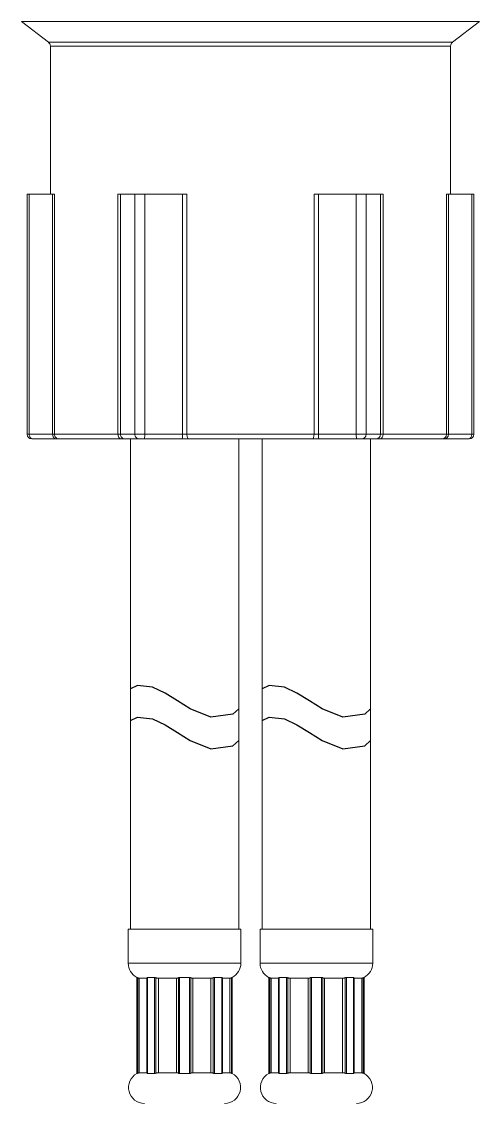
# Model space of a CAD drawing. Header units: millimetres. Extents: x 12315 to 13156, y 4989 to 5584.
# Drawn here: x 12512.7 to 12561.3, y 5094.1 to 5209.1 of the extents above; entities that cross this region are included whole.
import ezdxf

# ---------------------------------------------------------------- set-up
doc = ezdxf.new("R2010")
doc.units = ezdxf.units.MM

msp = doc.modelspace()

# ---------------------------------------------------------------- linework, layer by layer
at = {"linetype": 'Continuous', "lineweight": 18}
for p, q in [((12515.53, 5206.87), (12512.67, 5209.07)), ((12558.42, 5206.87), (12561.28, 5209.07)), ((12515.72, 5206.47), (12515.72, 5190.72)), ((12558.22, 5206.47), (12558.22, 5190.72)), ((12513.24, 5190.72), (12513.24, 5165.22)), ((12513.46, 5190.72), (12513.24, 5190.72)), ((12515.96, 5190.72), (12513.46, 5190.72)), ((12515.96, 5190.72), (12516.15, 5190.72)), ((12522.9, 5190.72), (12523.16, 5190.72)), ((12524.68, 5190.72), (12523.16, 5190.72)), ((12524.68, 5190.72), (12525.75, 5190.72)), ((12529.77, 5190.72), (12525.75, 5190.72)), ((12529.77, 5190.72), (12530.22, 5190.72)), ((12543.72, 5190.72), (12544.18, 5190.72)), ((12548.2, 5190.72), (12544.18, 5190.72)), ((12548.2, 5190.72), (12549.27, 5190.72)), ((12550.78, 5190.72), (12549.27, 5190.72)), ((12550.78, 5190.72), (12551.05, 5190.72)), ((12557.8, 5190.72), (12557.99, 5190.72)), ((12560.49, 5190.72), (12557.99, 5190.72)), ((12560.7, 5190.72), (12560.49, 5190.72)), ((12560.7, 5165.22), (12560.7, 5190.72)), ((12513.85, 5164.72), (12513.74, 5164.72)), ((12513.85, 5164.72), (12516.35, 5164.72)), ((12516.35, 5164.72), (12516.64, 5164.72)), ((12516.64, 5164.72), (12523.23, 5164.72)), ((12523.23, 5164.72), (12523.63, 5164.72)), ((12523.63, 5164.72), (12525.15, 5164.72)), ((12524.22, 5164.71), (12524.22, 5117.54)), ((12525.15, 5164.72), (12525.68, 5164.72)), ((12525.68, 5164.72), (12529.7, 5164.72)), ((12529.7, 5164.72), (12530.38, 5164.72)), ((12530.38, 5164.72), (12543.57, 5164.72)), ((12535.72, 5117.54), (12535.72, 5164.71)), ((12538.22, 5164.71), (12538.22, 5117.54)), ((12543.57, 5164.72), (12544.25, 5164.72)), ((12544.25, 5164.72), (12548.27, 5164.72)), ((12548.27, 5164.72), (12548.8, 5164.72)), ((12548.8, 5164.72), (12550.32, 5164.72)), ((12549.72, 5117.54), (12549.72, 5164.71)), ((12550.32, 5164.72), (12550.72, 5164.72)), ((12550.72, 5164.72), (12557.31, 5164.72)), ((12557.31, 5164.72), (12557.6, 5164.72)), ((12557.6, 5164.72), (12560.1, 5164.72)), ((12560.2, 5164.72), (12560.1, 5164.72)), ((12524.22, 5117.84), (12524.22, 5112.6)), ((12535.72, 5112.6), (12535.72, 5117.84)), ((12538.22, 5117.84), (12538.22, 5112.6)), ((12549.72, 5112.6), (12549.72, 5117.84)), ((12523.99, 5112.6), (12523.99, 5109)), ((12535.96, 5112.6), (12523.99, 5112.6)), ((12535.96, 5109), (12535.96, 5112.6)), ((12537.99, 5112.6), (12537.99, 5109)), ((12549.96, 5112.6), (12537.99, 5112.6)), ((12549.96, 5109), (12549.96, 5112.6)), ((12524.91, 5107.48), (12524.91, 5097.28)), ((12524.94, 5107.48), (12524.91, 5107.48)), ((12525.16, 5107.4), (12525.95, 5107.4)), ((12525.99, 5107.46), (12525.99, 5097.3)), ((12526.79, 5107.48), (12526.03, 5107.48)), ((12527.19, 5107.4), (12529.1, 5107.4)), ((12530.51, 5107.48), (12529.44, 5107.48)), ((12530.85, 5107.4), (12532.76, 5107.4)), ((12533.92, 5107.48), (12533.16, 5107.48)), ((12533.95, 5097.3), (12533.95, 5107.46)), ((12534, 5107.4), (12534.79, 5107.4)), ((12535.04, 5107.48), (12535.01, 5107.48)), ((12535.04, 5097.28), (12535.04, 5107.48)), ((12538.91, 5107.48), (12538.91, 5097.28)), ((12538.94, 5107.48), (12538.91, 5107.48)), ((12539.16, 5107.4), (12539.95, 5107.4)), ((12539.99, 5107.46), (12539.99, 5097.3)), ((12540.79, 5107.48), (12540.03, 5107.48)), ((12541.19, 5107.4), (12543.1, 5107.4)), ((12544.51, 5107.48), (12543.44, 5107.48)), ((12544.85, 5107.4), (12546.76, 5107.4)), ((12547.92, 5107.48), (12547.16, 5107.48)), ((12547.95, 5097.3), (12547.95, 5107.46)), ((12548, 5107.4), (12548.79, 5107.4)), ((12549.04, 5107.48), (12549.01, 5107.48)), ((12549.04, 5097.28), (12549.04, 5107.48)), ((12524.94, 5097.28), (12524.91, 5097.28)), ((12525.16, 5097.36), (12525.95, 5097.36)), ((12526.79, 5097.28), (12526.03, 5097.28)), ((12527.19, 5097.36), (12529.1, 5097.36)), ((12530.51, 5097.28), (12529.44, 5097.28)), ((12530.85, 5097.36), (12532.76, 5097.36)), ((12533.92, 5097.28), (12533.16, 5097.28)), ((12534, 5097.36), (12534.79, 5097.36)), ((12535.04, 5097.28), (12535.01, 5097.28)), ((12538.94, 5097.28), (12538.91, 5097.28)), ((12539.16, 5097.36), (12539.95, 5097.36)), ((12540.79, 5097.28), (12540.03, 5097.28)), ((12541.19, 5097.36), (12543.1, 5097.36)), ((12544.51, 5097.28), (12543.44, 5097.28)), ((12544.85, 5097.36), (12546.76, 5097.36)), ((12547.92, 5097.28), (12547.16, 5097.28)), ((12548, 5097.36), (12548.79, 5097.36)), ((12549.04, 5097.28), (12549.01, 5097.28))]:
    msp.add_line(p, q, dxfattribs=at)
at = {"linetype": 'Continuous', "lineweight": 13}
for p, q in [((12512.67, 5209.07), (12561.28, 5209.07)), ((12558.42, 5206.87), (12515.53, 5206.87)), ((12558.22, 5206.47), (12515.72, 5206.47)), ((12513.46, 5165.22), (12513.46, 5190.72)), ((12515.96, 5165.22), (12515.96, 5190.72)), ((12516.15, 5165.22), (12516.15, 5190.72)), ((12522.9, 5190.72), (12522.9, 5165.22)), ((12523.16, 5190.72), (12523.16, 5165.22)), ((12524.68, 5165.22), (12524.68, 5190.72)), ((12525.75, 5165.22), (12525.75, 5190.72)), ((12529.77, 5165.22), (12529.77, 5190.72)), ((12530.22, 5165.22), (12530.22, 5190.72)), ((12543.72, 5190.72), (12543.72, 5165.22)), ((12544.18, 5190.72), (12544.18, 5165.22)), ((12548.2, 5165.22), (12548.2, 5190.72)), ((12549.27, 5165.22), (12549.27, 5190.72)), ((12550.78, 5165.22), (12550.78, 5190.72)), ((12551.05, 5165.22), (12551.05, 5190.72)), ((12557.8, 5190.72), (12557.8, 5165.22)), ((12557.99, 5190.72), (12557.99, 5165.22)), ((12560.49, 5165.22), (12560.49, 5190.72)), ((12513.24, 5165.22), (12513.46, 5165.22)), ((12513.46, 5165.22), (12515.96, 5165.22)), ((12515.96, 5165.22), (12516.15, 5165.22)), ((12516.15, 5165.22), (12522.9, 5165.22)), ((12522.9, 5165.22), (12523.16, 5165.22)), ((12523.16, 5165.22), (12524.68, 5165.22)), ((12524.68, 5165.22), (12525.75, 5165.22)), ((12525.75, 5165.22), (12529.77, 5165.22)), ((12529.77, 5165.22), (12530.22, 5165.22)), ((12530.22, 5165.22), (12543.72, 5165.22)), ((12543.72, 5165.22), (12544.18, 5165.22)), ((12544.18, 5165.22), (12548.2, 5165.22)), ((12548.2, 5165.22), (12549.27, 5165.22)), ((12549.27, 5165.22), (12550.78, 5165.22)), ((12550.78, 5165.22), (12551.05, 5165.22)), ((12551.05, 5165.22), (12557.8, 5165.22)), ((12557.8, 5165.22), (12557.99, 5165.22)), ((12557.99, 5165.22), (12560.49, 5165.22)), ((12560.7, 5165.22), (12560.49, 5165.22)), ((12523.99, 5109), (12535.96, 5109)), ((12537.99, 5109), (12549.96, 5109)), ((12524.94, 5107.48), (12524.94, 5097.28)), ((12525.01, 5107.44), (12525.01, 5097.31)), ((12525.16, 5107.4), (12525.16, 5097.36)), ((12525.95, 5107.4), (12525.95, 5097.36)), ((12526.03, 5107.48), (12526.03, 5097.28)), ((12526.79, 5107.48), (12526.79, 5097.28)), ((12526.93, 5107.44), (12526.93, 5097.31)), ((12527.19, 5107.4), (12527.19, 5097.36)), ((12529.1, 5107.4), (12529.1, 5097.36)), ((12529.31, 5107.44), (12529.31, 5097.31)), ((12529.44, 5107.48), (12529.44, 5097.28)), ((12530.51, 5107.48), (12530.51, 5097.28)), ((12530.64, 5107.44), (12530.64, 5097.31)), ((12530.85, 5107.4), (12530.85, 5097.36)), ((12532.76, 5107.4), (12532.76, 5097.36)), ((12533.02, 5107.44), (12533.02, 5097.31)), ((12533.16, 5107.48), (12533.16, 5097.28)), ((12533.92, 5107.48), (12533.92, 5097.28)), ((12534, 5107.4), (12534, 5097.36)), ((12534.79, 5107.4), (12534.79, 5097.36)), ((12534.94, 5107.44), (12534.94, 5097.31)), ((12535.01, 5107.48), (12535.01, 5097.28)), ((12538.94, 5107.48), (12538.94, 5097.28)), ((12539.01, 5107.44), (12539.01, 5097.31)), ((12539.16, 5107.4), (12539.16, 5097.36)), ((12539.95, 5107.4), (12539.95, 5097.36)), ((12540.03, 5107.48), (12540.03, 5097.28)), ((12540.79, 5107.48), (12540.79, 5097.28)), ((12540.93, 5107.44), (12540.93, 5097.31)), ((12541.19, 5107.4), (12541.19, 5097.36)), ((12543.1, 5107.4), (12543.1, 5097.36)), ((12543.31, 5107.44), (12543.31, 5097.31)), ((12543.44, 5107.48), (12543.44, 5097.28)), ((12544.51, 5107.48), (12544.51, 5097.28)), ((12544.64, 5107.44), (12544.64, 5097.31)), ((12544.85, 5107.4), (12544.85, 5097.36)), ((12546.76, 5107.4), (12546.76, 5097.36)), ((12547.02, 5107.44), (12547.02, 5097.31)), ((12547.16, 5107.48), (12547.16, 5097.28)), ((12547.92, 5107.48), (12547.92, 5097.28)), ((12548, 5107.4), (12548, 5097.36)), ((12548.79, 5107.4), (12548.79, 5097.36)), ((12548.94, 5107.44), (12548.94, 5097.31)), ((12549.01, 5107.48), (12549.01, 5097.28))]:
    msp.add_line(p, q, dxfattribs=at)
at = {"color": 7, "linetype": 'Continuous'}
for p, q in [((12524.97, 5138.51), (12524.22, 5138.16)), ((12526.58, 5138.32), (12524.97, 5138.51)), ((12527.9, 5137.71), (12526.58, 5138.32)), ((12538.97, 5138.51), (12538.22, 5138.16)), ((12540.58, 5138.32), (12538.97, 5138.51)), ((12541.9, 5137.71), (12540.58, 5138.32)), ((12529.23, 5136.88), (12527.9, 5137.71)), ((12530.58, 5136.04), (12529.23, 5136.88)), ((12543.23, 5136.88), (12541.9, 5137.71)), ((12544.58, 5136.04), (12543.23, 5136.88)), ((12532.77, 5135.16), (12530.58, 5136.04)), ((12535.72, 5136.04), (12535.1, 5135.47)), ((12546.77, 5135.16), (12544.58, 5136.04)), ((12549.72, 5136.04), (12549.1, 5135.47)), ((12524.22, 5134.78), (12524.97, 5135.13)), ((12524.97, 5135.13), (12526.58, 5134.95)), ((12526.58, 5134.95), (12527.9, 5134.33)), ((12535.1, 5135.47), (12532.77, 5135.16)), ((12538.22, 5134.78), (12538.97, 5135.13)), ((12538.97, 5135.13), (12540.58, 5134.95)), ((12540.58, 5134.95), (12541.9, 5134.33)), ((12549.1, 5135.47), (12546.77, 5135.16)), ((12527.9, 5134.33), (12529.23, 5133.51)), ((12529.23, 5133.51), (12530.58, 5132.67)), ((12541.9, 5134.33), (12543.23, 5133.51)), ((12543.23, 5133.51), (12544.58, 5132.67)), ((12530.58, 5132.67), (12532.77, 5131.78)), ((12535.1, 5132.1), (12535.72, 5132.67)), ((12544.58, 5132.67), (12546.77, 5131.78)), ((12549.1, 5132.1), (12549.72, 5132.67)), ((12532.77, 5131.78), (12535.1, 5132.1)), ((12546.77, 5131.78), (12549.1, 5132.1))]:
    msp.add_line(p, q, dxfattribs=at)
at = {"linetype": 'Continuous', "lineweight": 18}
for centre, radius, start, end in [((12515.22, 5206.47), 0.5, 0, 52.4314), ((12558.72, 5206.47), 0.5, 127.5686, 180), ((12513.74, 5165.22), 0.5, 180, 270), ((12560.2, 5165.22), 0.5, 270, 0), ((12525.71, 5109), 1.72, 180, 242.0402), ((12534.23, 5109), 1.72, 297.9598, 0), ((12539.71, 5109), 1.72, 180, 242.0402), ((12548.23, 5109), 1.72, 297.9598, 0), ((12525.71, 5095.79), 1.69, 118.4679, 270), ((12534.23, 5095.79), 1.69, 270, 61.5321), ((12539.71, 5095.79), 1.69, 118.4679, 270), ((12548.23, 5095.79), 1.69, 270, 61.5321)]:
    msp.add_arc(centre, radius, start, end, dxfattribs=at)
at = {"linetype": 'Continuous', "lineweight": 13}
for centre, ratio, start_param, end_param in [((12513.85, 5165.22), 0.787559, 1.570796, 3.141593), ((12516.35, 5165.22), 0.787559, 1.570796, 3.141593), ((12516.64, 5165.22), 0.979996, 1.570796, 3.141593), ((12523.23, 5165.22), 0.66235, 1.570796, 3.141593), ((12523.63, 5165.22), 0.927458, 1.570796, 3.141593), ((12525.15, 5165.22), 0.927458, 1.570796, 3.141593), ((12525.68, 5165.22), 0.139899, 3.141593, 4.712389), ((12529.7, 5165.22), 0.139899, 3.141593, 4.712389), ((12530.38, 5165.22), 0.317646, 1.570796, 3.141593), ((12543.57, 5165.22), 0.317646, 3.141593, 4.712389), ((12544.25, 5165.22), 0.139899, 1.570796, 3.141593), ((12548.27, 5165.22), 0.139899, 1.570796, 3.141593), ((12548.8, 5165.22), 0.927458, 3.141593, 4.712389), ((12550.32, 5165.22), 0.927458, 3.141593, 4.712389), ((12550.72, 5165.22), 0.66235, 3.141593, 4.712389), ((12557.31, 5165.22), 0.979996, 3.141593, 4.712389), ((12557.6, 5165.22), 0.787559, 3.141593, 4.712389), ((12560.1, 5165.22), 0.787559, 3.141593, 4.712389)]:
    msp.add_ellipse(centre, major_axis=(0, 0.5), ratio=ratio, start_param=start_param, end_param=end_param, dxfattribs=at)
at = {"linetype": 'Continuous', "lineweight": 18}
for points, knots in [([(12525.01, 5107.44), (12525, 5107.45), (12524.99, 5107.45), (12524.98, 5107.46), (12524.97, 5107.46), (12524.95, 5107.47), (12524.95, 5107.47), (12524.94, 5107.47), (12524.94, 5107.48), (12524.94, 5107.48)], [0, 0, 0, 0, 0.25, 0.25, 0.5, 0.5, 0.75, 0.75, 1, 1, 1, 1]), ([(12525.16, 5107.4), (12525.15, 5107.4), (12525.15, 5107.4), (12525.13, 5107.4), (12525.13, 5107.4), (12525.12, 5107.41), (12525.11, 5107.41), (12525.09, 5107.41), (12525.08, 5107.42), (12525.05, 5107.43), (12525.03, 5107.44), (12525.01, 5107.44)], [0, 0, 0, 0, 0.25, 0.25, 0.375, 0.375, 0.5, 0.5, 0.75, 0.75, 1, 1, 1, 1]), ([(12526.01, 5107.42), (12526.01, 5107.42), (12526, 5107.42), (12526, 5107.41), (12526, 5107.41), (12525.99, 5107.4), (12525.99, 5107.4), (12525.98, 5107.4), (12525.97, 5107.4), (12525.96, 5107.4), (12525.95, 5107.4), (12525.95, 5107.4)], [0, 0, 0, 0, 0.151051, 0.151051, 0.320841, 0.320841, 0.660421, 0.660421, 0.83021, 0.83021, 1, 1, 1, 1]), ([(12526.03, 5107.48), (12526.02, 5107.48), (12526.02, 5107.47), (12526.01, 5107.47), (12526.01, 5107.47), (12526, 5107.47), (12526, 5107.47), (12526, 5107.46), (12525.99, 5107.46), (12525.99, 5107.46), (12525.99, 5107.46), (12525.99, 5107.46), (12525.99, 5107.46)], [0, 0, 0, 0, 0.3299, 0.3299, 0.49485, 0.49485, 0.659801, 0.824751, 0.824751, 0.989701, 0.989701, 1, 1, 1, 1]), ([(12526.93, 5107.44), (12526.92, 5107.45), (12526.91, 5107.45), (12526.88, 5107.46), (12526.87, 5107.46), (12526.85, 5107.47), (12526.84, 5107.47), (12526.81, 5107.47), (12526.8, 5107.48), (12526.79, 5107.48)], [0, 0, 0, 0, 0.25, 0.25, 0.5, 0.5, 0.75, 0.75, 1, 1, 1, 1]), ([(12527.19, 5107.4), (12527.17, 5107.4), (12527.15, 5107.4), (12527.12, 5107.4), (12527.11, 5107.4), (12527.09, 5107.41), (12527.07, 5107.41), (12527.04, 5107.41), (12527.02, 5107.42), (12526.98, 5107.43), (12526.95, 5107.44), (12526.93, 5107.44)], [0, 0, 0, 0, 0.25, 0.25, 0.375, 0.375, 0.5, 0.5, 0.75, 0.75, 1, 1, 1, 1]), ([(12529.31, 5107.44), (12529.3, 5107.44), (12529.29, 5107.43), (12529.27, 5107.42), (12529.26, 5107.42), (12529.24, 5107.41), (12529.23, 5107.41), (12529.2, 5107.4), (12529.18, 5107.4), (12529.15, 5107.4), (12529.14, 5107.4), (12529.12, 5107.4), (12529.11, 5107.4), (12529.1, 5107.4)], [0, 0, 0, 0, 0.25, 0.25, 0.375, 0.375, 0.5, 0.5, 0.75, 0.75, 0.875, 0.875, 1, 1, 1, 1]), ([(12529.44, 5107.48), (12529.42, 5107.48), (12529.41, 5107.47), (12529.39, 5107.47), (12529.39, 5107.47), (12529.38, 5107.47), (12529.37, 5107.47), (12529.36, 5107.46), (12529.35, 5107.46), (12529.34, 5107.46), (12529.33, 5107.45), (12529.32, 5107.45), (12529.31, 5107.44)], [0, 0, 0, 0, 0.25, 0.25, 0.375, 0.375, 0.5, 0.625, 0.625, 0.75, 0.75, 1, 1, 1, 1]), ([(12530.64, 5107.44), (12530.63, 5107.45), (12530.62, 5107.45), (12530.6, 5107.46), (12530.59, 5107.46), (12530.57, 5107.47), (12530.56, 5107.47), (12530.54, 5107.47), (12530.52, 5107.48), (12530.51, 5107.48)], [0, 0, 0, 0, 0.25, 0.25, 0.5, 0.5, 0.75, 0.75, 1, 1, 1, 1]), ([(12530.85, 5107.4), (12530.83, 5107.4), (12530.81, 5107.4), (12530.78, 5107.4), (12530.77, 5107.4), (12530.75, 5107.41), (12530.74, 5107.41), (12530.71, 5107.41), (12530.69, 5107.42), (12530.66, 5107.43), (12530.65, 5107.44), (12530.64, 5107.44)], [0, 0, 0, 0, 0.25, 0.25, 0.375, 0.375, 0.5, 0.5, 0.75, 0.75, 1, 1, 1, 1]), ([(12533.02, 5107.44), (12532.99, 5107.44), (12532.97, 5107.43), (12532.94, 5107.42), (12532.93, 5107.42), (12532.91, 5107.41), (12532.9, 5107.41), (12532.86, 5107.4), (12532.84, 5107.4), (12532.81, 5107.4), (12532.8, 5107.4), (12532.78, 5107.4), (12532.77, 5107.4), (12532.76, 5107.4)], [0, 0, 0, 0, 0.25, 0.25, 0.375, 0.375, 0.5, 0.5, 0.75, 0.75, 0.875, 0.875, 1, 1, 1, 1]), ([(12533.16, 5107.48), (12533.15, 5107.48), (12533.14, 5107.47), (12533.12, 5107.47), (12533.11, 5107.47), (12533.1, 5107.47), (12533.09, 5107.47), (12533.08, 5107.46), (12533.06, 5107.46), (12533.06, 5107.46), (12533.04, 5107.45), (12533.03, 5107.45), (12533.02, 5107.44)], [0, 0, 0, 0, 0.25, 0.25, 0.375, 0.375, 0.5, 0.625, 0.625, 0.75, 0.75, 1, 1, 1, 1]), ([(12533.95, 5107.46), (12533.95, 5107.46), (12533.95, 5107.46), (12533.95, 5107.46), (12533.95, 5107.46), (12533.95, 5107.47), (12533.94, 5107.47), (12533.93, 5107.47), (12533.92, 5107.48), (12533.92, 5107.48)], [0, 0, 0, 0, 0.010237, 0.010237, 0.340158, 0.340158, 0.670079, 0.670079, 1, 1, 1, 1]), ([(12534, 5107.4), (12533.99, 5107.4), (12533.98, 5107.4), (12533.96, 5107.4), (12533.96, 5107.4), (12533.96, 5107.4), (12533.95, 5107.41), (12533.95, 5107.41)], [0, 0, 0, 0, 0.544584, 0.544584, 0.816876, 0.816876, 1, 1, 1, 1]), ([(12534.94, 5107.44), (12534.92, 5107.44), (12534.9, 5107.43), (12534.88, 5107.42), (12534.87, 5107.42), (12534.86, 5107.41), (12534.85, 5107.41), (12534.83, 5107.4), (12534.82, 5107.4), (12534.81, 5107.4), (12534.8, 5107.4), (12534.8, 5107.4), (12534.79, 5107.4), (12534.79, 5107.4)], [0, 0, 0, 0, 0.25, 0.25, 0.375, 0.375, 0.5, 0.5, 0.75, 0.75, 0.875, 0.875, 1, 1, 1, 1]), ([(12535.01, 5107.48), (12535.01, 5107.48), (12535.01, 5107.47), (12535, 5107.47), (12535, 5107.47), (12534.99, 5107.47), (12534.99, 5107.47), (12534.98, 5107.46), (12534.97, 5107.46), (12534.97, 5107.46), (12534.96, 5107.45), (12534.95, 5107.45), (12534.94, 5107.44)], [0, 0, 0, 0, 0.25, 0.25, 0.375, 0.375, 0.5, 0.625, 0.625, 0.75, 0.75, 1, 1, 1, 1]), ([(12539.01, 5107.44), (12539, 5107.45), (12538.99, 5107.45), (12538.98, 5107.46), (12538.97, 5107.46), (12538.95, 5107.47), (12538.95, 5107.47), (12538.94, 5107.47), (12538.94, 5107.48), (12538.94, 5107.48)], [0, 0, 0, 0, 0.25, 0.25, 0.5, 0.5, 0.75, 0.75, 1, 1, 1, 1]), ([(12539.16, 5107.4), (12539.15, 5107.4), (12539.15, 5107.4), (12539.13, 5107.4), (12539.13, 5107.4), (12539.12, 5107.41), (12539.11, 5107.41), (12539.09, 5107.41), (12539.08, 5107.42), (12539.05, 5107.43), (12539.03, 5107.44), (12539.01, 5107.44)], [0, 0, 0, 0, 0.25, 0.25, 0.375, 0.375, 0.5, 0.5, 0.75, 0.75, 1, 1, 1, 1]), ([(12540.01, 5107.42), (12540.01, 5107.42), (12540, 5107.42), (12540, 5107.41), (12540, 5107.41), (12539.99, 5107.4), (12539.99, 5107.4), (12539.98, 5107.4), (12539.97, 5107.4), (12539.96, 5107.4), (12539.95, 5107.4), (12539.95, 5107.4)], [0, 0, 0, 0, 0.151051, 0.151051, 0.320841, 0.320841, 0.660421, 0.660421, 0.83021, 0.83021, 1, 1, 1, 1]), ([(12540.03, 5107.48), (12540.02, 5107.48), (12540.02, 5107.47), (12540.01, 5107.47), (12540.01, 5107.47), (12540, 5107.47), (12540, 5107.47), (12540, 5107.46), (12539.99, 5107.46), (12539.99, 5107.46), (12539.99, 5107.46), (12539.99, 5107.46), (12539.99, 5107.46)], [0, 0, 0, 0, 0.3299, 0.3299, 0.49485, 0.49485, 0.659801, 0.824751, 0.824751, 0.989701, 0.989701, 1, 1, 1, 1]), ([(12540.93, 5107.44), (12540.92, 5107.45), (12540.91, 5107.45), (12540.88, 5107.46), (12540.87, 5107.46), (12540.85, 5107.47), (12540.84, 5107.47), (12540.81, 5107.47), (12540.8, 5107.48), (12540.79, 5107.48)], [0, 0, 0, 0, 0.25, 0.25, 0.5, 0.5, 0.75, 0.75, 1, 1, 1, 1]), ([(12541.19, 5107.4), (12541.17, 5107.4), (12541.15, 5107.4), (12541.12, 5107.4), (12541.11, 5107.4), (12541.09, 5107.41), (12541.07, 5107.41), (12541.04, 5107.41), (12541.02, 5107.42), (12540.98, 5107.43), (12540.95, 5107.44), (12540.93, 5107.44)], [0, 0, 0, 0, 0.25, 0.25, 0.375, 0.375, 0.5, 0.5, 0.75, 0.75, 1, 1, 1, 1]), ([(12543.31, 5107.44), (12543.3, 5107.44), (12543.29, 5107.43), (12543.27, 5107.42), (12543.26, 5107.42), (12543.24, 5107.41), (12543.23, 5107.41), (12543.2, 5107.4), (12543.18, 5107.4), (12543.15, 5107.4), (12543.14, 5107.4), (12543.12, 5107.4), (12543.11, 5107.4), (12543.1, 5107.4)], [0, 0, 0, 0, 0.25, 0.25, 0.375, 0.375, 0.5, 0.5, 0.75, 0.75, 0.875, 0.875, 1, 1, 1, 1]), ([(12543.44, 5107.48), (12543.42, 5107.48), (12543.41, 5107.47), (12543.39, 5107.47), (12543.39, 5107.47), (12543.38, 5107.47), (12543.37, 5107.47), (12543.36, 5107.46), (12543.35, 5107.46), (12543.34, 5107.46), (12543.33, 5107.45), (12543.32, 5107.45), (12543.31, 5107.44)], [0, 0, 0, 0, 0.25, 0.25, 0.375, 0.375, 0.5, 0.625, 0.625, 0.75, 0.75, 1, 1, 1, 1]), ([(12544.64, 5107.44), (12544.63, 5107.45), (12544.62, 5107.45), (12544.6, 5107.46), (12544.59, 5107.46), (12544.57, 5107.47), (12544.56, 5107.47), (12544.54, 5107.47), (12544.52, 5107.48), (12544.51, 5107.48)], [0, 0, 0, 0, 0.25, 0.25, 0.5, 0.5, 0.75, 0.75, 1, 1, 1, 1]), ([(12544.85, 5107.4), (12544.83, 5107.4), (12544.81, 5107.4), (12544.78, 5107.4), (12544.77, 5107.4), (12544.75, 5107.41), (12544.74, 5107.41), (12544.71, 5107.41), (12544.69, 5107.42), (12544.66, 5107.43), (12544.65, 5107.44), (12544.64, 5107.44)], [0, 0, 0, 0, 0.25, 0.25, 0.375, 0.375, 0.5, 0.5, 0.75, 0.75, 1, 1, 1, 1]), ([(12547.02, 5107.44), (12546.99, 5107.44), (12546.97, 5107.43), (12546.94, 5107.42), (12546.93, 5107.42), (12546.91, 5107.41), (12546.9, 5107.41), (12546.86, 5107.4), (12546.84, 5107.4), (12546.81, 5107.4), (12546.8, 5107.4), (12546.78, 5107.4), (12546.77, 5107.4), (12546.76, 5107.4)], [0, 0, 0, 0, 0.25, 0.25, 0.375, 0.375, 0.5, 0.5, 0.75, 0.75, 0.875, 0.875, 1, 1, 1, 1]), ([(12547.16, 5107.48), (12547.15, 5107.48), (12547.14, 5107.47), (12547.12, 5107.47), (12547.11, 5107.47), (12547.1, 5107.47), (12547.09, 5107.47), (12547.08, 5107.46), (12547.06, 5107.46), (12547.06, 5107.46), (12547.04, 5107.45), (12547.03, 5107.45), (12547.02, 5107.44)], [0, 0, 0, 0, 0.25, 0.25, 0.375, 0.375, 0.5, 0.625, 0.625, 0.75, 0.75, 1, 1, 1, 1]), ([(12547.95, 5107.46), (12547.95, 5107.46), (12547.95, 5107.46), (12547.95, 5107.46), (12547.95, 5107.46), (12547.95, 5107.47), (12547.94, 5107.47), (12547.93, 5107.47), (12547.92, 5107.48), (12547.92, 5107.48)], [0, 0, 0, 0, 0.010237, 0.010237, 0.340158, 0.340158, 0.670079, 0.670079, 1, 1, 1, 1]), ([(12548, 5107.4), (12547.99, 5107.4), (12547.98, 5107.4), (12547.96, 5107.4), (12547.96, 5107.4), (12547.96, 5107.4), (12547.95, 5107.41), (12547.95, 5107.41)], [0, 0, 0, 0, 0.544584, 0.544584, 0.816876, 0.816876, 1, 1, 1, 1]), ([(12548.94, 5107.44), (12548.92, 5107.44), (12548.9, 5107.43), (12548.88, 5107.42), (12548.87, 5107.42), (12548.86, 5107.41), (12548.85, 5107.41), (12548.83, 5107.4), (12548.82, 5107.4), (12548.81, 5107.4), (12548.8, 5107.4), (12548.8, 5107.4), (12548.79, 5107.4), (12548.79, 5107.4)], [0, 0, 0, 0, 0.25, 0.25, 0.375, 0.375, 0.5, 0.5, 0.75, 0.75, 0.875, 0.875, 1, 1, 1, 1]), ([(12549.01, 5107.48), (12549.01, 5107.48), (12549.01, 5107.47), (12549, 5107.47), (12549, 5107.47), (12548.99, 5107.47), (12548.99, 5107.47), (12548.98, 5107.46), (12548.97, 5107.46), (12548.97, 5107.46), (12548.96, 5107.45), (12548.95, 5107.45), (12548.94, 5107.44)], [0, 0, 0, 0, 0.25, 0.25, 0.375, 0.375, 0.5, 0.625, 0.625, 0.75, 0.75, 1, 1, 1, 1]), ([(12524.94, 5097.28), (12524.94, 5097.28), (12524.94, 5097.28), (12524.95, 5097.28), (12524.95, 5097.28), (12524.95, 5097.29), (12524.96, 5097.29), (12524.97, 5097.29), (12524.98, 5097.29), (12524.98, 5097.3), (12524.99, 5097.3), (12525, 5097.31), (12525.01, 5097.31)], [0, 0, 0, 0, 0.25, 0.25, 0.375, 0.375, 0.5, 0.625, 0.625, 0.75, 0.75, 1, 1, 1, 1]), ([(12525.01, 5097.31), (12525.03, 5097.32), (12525.05, 5097.33), (12525.07, 5097.34), (12525.08, 5097.34), (12525.09, 5097.34), (12525.1, 5097.35), (12525.12, 5097.35), (12525.13, 5097.35), (12525.14, 5097.36), (12525.14, 5097.36), (12525.15, 5097.36), (12525.15, 5097.36), (12525.16, 5097.36)], [0, 0, 0, 0, 0.25, 0.25, 0.375, 0.375, 0.5, 0.5, 0.75, 0.75, 0.875, 0.875, 1, 1, 1, 1]), ([(12525.95, 5097.36), (12525.96, 5097.36), (12525.97, 5097.36), (12525.98, 5097.36), (12525.99, 5097.35), (12525.99, 5097.35), (12526, 5097.35), (12526, 5097.35)], [0, 0, 0, 0, 0.544508, 0.544508, 0.816761, 0.816761, 1, 1, 1, 1]), ([(12525.99, 5097.3), (12525.99, 5097.3), (12525.99, 5097.3), (12525.99, 5097.29), (12526, 5097.29), (12526, 5097.29), (12526.01, 5097.28), (12526.02, 5097.28), (12526.02, 5097.28), (12526.03, 5097.28)], [0, 0, 0, 0, 0.009952, 0.009952, 0.339968, 0.339968, 0.669984, 0.669984, 1, 1, 1, 1]), ([(12526.79, 5097.28), (12526.8, 5097.28), (12526.81, 5097.28), (12526.83, 5097.28), (12526.84, 5097.28), (12526.85, 5097.29), (12526.86, 5097.29), (12526.87, 5097.29), (12526.88, 5097.29), (12526.89, 5097.3), (12526.91, 5097.3), (12526.92, 5097.31), (12526.93, 5097.31)], [0, 0, 0, 0, 0.25, 0.25, 0.375, 0.375, 0.5, 0.625, 0.625, 0.75, 0.75, 1, 1, 1, 1]), ([(12526.93, 5097.31), (12526.95, 5097.32), (12526.98, 5097.33), (12527.01, 5097.34), (12527.02, 5097.34), (12527.04, 5097.34), (12527.05, 5097.35), (12527.08, 5097.35), (12527.11, 5097.35), (12527.14, 5097.36), (12527.15, 5097.36), (12527.17, 5097.36), (12527.18, 5097.36), (12527.19, 5097.36)], [0, 0, 0, 0, 0.25, 0.25, 0.375, 0.375, 0.5, 0.5, 0.75, 0.75, 0.875, 0.875, 1, 1, 1, 1]), ([(12529.1, 5097.36), (12529.12, 5097.36), (12529.14, 5097.36), (12529.17, 5097.36), (12529.18, 5097.35), (12529.2, 5097.35), (12529.21, 5097.35), (12529.24, 5097.34), (12529.26, 5097.34), (12529.29, 5097.33), (12529.3, 5097.32), (12529.31, 5097.31)], [0, 0, 0, 0, 0.25, 0.25, 0.375, 0.375, 0.5, 0.5, 0.75, 0.75, 1, 1, 1, 1]), ([(12529.31, 5097.31), (12529.32, 5097.31), (12529.33, 5097.3), (12529.34, 5097.29), (12529.35, 5097.29), (12529.38, 5097.29), (12529.39, 5097.28), (12529.41, 5097.28), (12529.42, 5097.28), (12529.44, 5097.28)], [0, 0, 0, 0, 0.25, 0.25, 0.5, 0.5, 0.75, 0.75, 1, 1, 1, 1]), ([(12530.51, 5097.28), (12530.52, 5097.28), (12530.54, 5097.28), (12530.55, 5097.28), (12530.56, 5097.28), (12530.57, 5097.29), (12530.58, 5097.29), (12530.59, 5097.29), (12530.6, 5097.29), (12530.61, 5097.3), (12530.62, 5097.3), (12530.63, 5097.31), (12530.64, 5097.31)], [0, 0, 0, 0, 0.25, 0.25, 0.375, 0.375, 0.5, 0.625, 0.625, 0.75, 0.75, 1, 1, 1, 1]), ([(12530.64, 5097.31), (12530.65, 5097.32), (12530.66, 5097.33), (12530.68, 5097.34), (12530.69, 5097.34), (12530.71, 5097.34), (12530.72, 5097.35), (12530.75, 5097.35), (12530.76, 5097.35), (12530.8, 5097.36), (12530.81, 5097.36), (12530.83, 5097.36), (12530.84, 5097.36), (12530.85, 5097.36)], [0, 0, 0, 0, 0.25, 0.25, 0.375, 0.375, 0.5, 0.5, 0.75, 0.75, 0.875, 0.875, 1, 1, 1, 1]), ([(12532.76, 5097.36), (12532.78, 5097.36), (12532.8, 5097.36), (12532.83, 5097.36), (12532.84, 5097.35), (12532.86, 5097.35), (12532.87, 5097.35), (12532.91, 5097.34), (12532.93, 5097.34), (12532.97, 5097.33), (12532.99, 5097.32), (12533.02, 5097.31)], [0, 0, 0, 0, 0.25, 0.25, 0.375, 0.375, 0.5, 0.5, 0.75, 0.75, 1, 1, 1, 1]), ([(12533.02, 5097.31), (12533.03, 5097.31), (12533.04, 5097.3), (12533.06, 5097.29), (12533.08, 5097.29), (12533.1, 5097.29), (12533.11, 5097.28), (12533.14, 5097.28), (12533.15, 5097.28), (12533.16, 5097.28)], [0, 0, 0, 0, 0.25, 0.25, 0.5, 0.5, 0.75, 0.75, 1, 1, 1, 1]), ([(12533.92, 5097.28), (12533.92, 5097.28), (12533.93, 5097.28), (12533.94, 5097.28), (12533.94, 5097.28), (12533.95, 5097.29), (12533.95, 5097.29), (12533.95, 5097.29), (12533.95, 5097.29), (12533.95, 5097.3), (12533.95, 5097.3), (12533.95, 5097.3), (12533.95, 5097.3)], [0, 0, 0, 0, 0.330003, 0.330003, 0.495005, 0.495005, 0.660006, 0.825008, 0.825008, 0.990009, 0.990009, 1, 1, 1, 1]), ([(12533.94, 5097.33), (12533.94, 5097.34), (12533.94, 5097.34), (12533.95, 5097.34), (12533.95, 5097.35), (12533.95, 5097.35), (12533.96, 5097.35), (12533.97, 5097.36), (12533.98, 5097.36), (12533.99, 5097.36), (12534, 5097.36), (12534, 5097.36)], [0, 0, 0, 0, 0.150801, 0.150801, 0.320641, 0.320641, 0.66032, 0.66032, 0.83016, 0.83016, 1, 1, 1, 1]), ([(12534.79, 5097.36), (12534.8, 5097.36), (12534.8, 5097.36), (12534.82, 5097.36), (12534.82, 5097.35), (12534.83, 5097.35), (12534.84, 5097.35), (12534.86, 5097.34), (12534.87, 5097.34), (12534.9, 5097.33), (12534.92, 5097.32), (12534.94, 5097.31)], [0, 0, 0, 0, 0.25, 0.25, 0.375, 0.375, 0.5, 0.5, 0.75, 0.75, 1, 1, 1, 1]), ([(12534.94, 5097.31), (12534.95, 5097.31), (12534.96, 5097.3), (12534.97, 5097.29), (12534.98, 5097.29), (12534.99, 5097.29), (12535, 5097.28), (12535.01, 5097.28), (12535.01, 5097.28), (12535.01, 5097.28)], [0, 0, 0, 0, 0.25, 0.25, 0.5, 0.5, 0.75, 0.75, 1, 1, 1, 1]), ([(12538.94, 5097.28), (12538.94, 5097.28), (12538.94, 5097.28), (12538.95, 5097.28), (12538.95, 5097.28), (12538.95, 5097.29), (12538.96, 5097.29), (12538.97, 5097.29), (12538.98, 5097.29), (12538.98, 5097.3), (12538.99, 5097.3), (12539, 5097.31), (12539.01, 5097.31)], [0, 0, 0, 0, 0.25, 0.25, 0.375, 0.375, 0.5, 0.625, 0.625, 0.75, 0.75, 1, 1, 1, 1]), ([(12539.01, 5097.31), (12539.03, 5097.32), (12539.05, 5097.33), (12539.07, 5097.34), (12539.08, 5097.34), (12539.09, 5097.34), (12539.1, 5097.35), (12539.12, 5097.35), (12539.13, 5097.35), (12539.14, 5097.36), (12539.14, 5097.36), (12539.15, 5097.36), (12539.15, 5097.36), (12539.16, 5097.36)], [0, 0, 0, 0, 0.25, 0.25, 0.375, 0.375, 0.5, 0.5, 0.75, 0.75, 0.875, 0.875, 1, 1, 1, 1]), ([(12539.95, 5097.36), (12539.96, 5097.36), (12539.97, 5097.36), (12539.98, 5097.36), (12539.99, 5097.35), (12539.99, 5097.35), (12540, 5097.35), (12540, 5097.35)], [0, 0, 0, 0, 0.544508, 0.544508, 0.816761, 0.816761, 1, 1, 1, 1]), ([(12539.99, 5097.3), (12539.99, 5097.3), (12539.99, 5097.3), (12539.99, 5097.29), (12540, 5097.29), (12540, 5097.29), (12540.01, 5097.28), (12540.02, 5097.28), (12540.02, 5097.28), (12540.03, 5097.28)], [0, 0, 0, 0, 0.009952, 0.009952, 0.339968, 0.339968, 0.669984, 0.669984, 1, 1, 1, 1]), ([(12540.79, 5097.28), (12540.8, 5097.28), (12540.81, 5097.28), (12540.83, 5097.28), (12540.84, 5097.28), (12540.85, 5097.29), (12540.86, 5097.29), (12540.87, 5097.29), (12540.88, 5097.29), (12540.89, 5097.3), (12540.91, 5097.3), (12540.92, 5097.31), (12540.93, 5097.31)], [0, 0, 0, 0, 0.25, 0.25, 0.375, 0.375, 0.5, 0.625, 0.625, 0.75, 0.75, 1, 1, 1, 1]), ([(12540.93, 5097.31), (12540.95, 5097.32), (12540.98, 5097.33), (12541.01, 5097.34), (12541.02, 5097.34), (12541.04, 5097.34), (12541.05, 5097.35), (12541.08, 5097.35), (12541.11, 5097.35), (12541.14, 5097.36), (12541.15, 5097.36), (12541.17, 5097.36), (12541.18, 5097.36), (12541.19, 5097.36)], [0, 0, 0, 0, 0.25, 0.25, 0.375, 0.375, 0.5, 0.5, 0.75, 0.75, 0.875, 0.875, 1, 1, 1, 1]), ([(12543.1, 5097.36), (12543.12, 5097.36), (12543.14, 5097.36), (12543.17, 5097.36), (12543.18, 5097.35), (12543.2, 5097.35), (12543.21, 5097.35), (12543.24, 5097.34), (12543.26, 5097.34), (12543.29, 5097.33), (12543.3, 5097.32), (12543.31, 5097.31)], [0, 0, 0, 0, 0.25, 0.25, 0.375, 0.375, 0.5, 0.5, 0.75, 0.75, 1, 1, 1, 1]), ([(12543.31, 5097.31), (12543.32, 5097.31), (12543.33, 5097.3), (12543.34, 5097.29), (12543.35, 5097.29), (12543.38, 5097.29), (12543.39, 5097.28), (12543.41, 5097.28), (12543.42, 5097.28), (12543.44, 5097.28)], [0, 0, 0, 0, 0.25, 0.25, 0.5, 0.5, 0.75, 0.75, 1, 1, 1, 1]), ([(12544.51, 5097.28), (12544.52, 5097.28), (12544.54, 5097.28), (12544.55, 5097.28), (12544.56, 5097.28), (12544.57, 5097.29), (12544.58, 5097.29), (12544.59, 5097.29), (12544.6, 5097.29), (12544.61, 5097.3), (12544.62, 5097.3), (12544.63, 5097.31), (12544.64, 5097.31)], [0, 0, 0, 0, 0.25, 0.25, 0.375, 0.375, 0.5, 0.625, 0.625, 0.75, 0.75, 1, 1, 1, 1]), ([(12544.64, 5097.31), (12544.65, 5097.32), (12544.66, 5097.33), (12544.68, 5097.34), (12544.69, 5097.34), (12544.71, 5097.34), (12544.72, 5097.35), (12544.75, 5097.35), (12544.76, 5097.35), (12544.8, 5097.36), (12544.81, 5097.36), (12544.83, 5097.36), (12544.84, 5097.36), (12544.85, 5097.36)], [0, 0, 0, 0, 0.25, 0.25, 0.375, 0.375, 0.5, 0.5, 0.75, 0.75, 0.875, 0.875, 1, 1, 1, 1]), ([(12546.76, 5097.36), (12546.78, 5097.36), (12546.8, 5097.36), (12546.83, 5097.36), (12546.84, 5097.35), (12546.86, 5097.35), (12546.87, 5097.35), (12546.91, 5097.34), (12546.93, 5097.34), (12546.97, 5097.33), (12546.99, 5097.32), (12547.02, 5097.31)], [0, 0, 0, 0, 0.25, 0.25, 0.375, 0.375, 0.5, 0.5, 0.75, 0.75, 1, 1, 1, 1]), ([(12547.02, 5097.31), (12547.03, 5097.31), (12547.04, 5097.3), (12547.06, 5097.29), (12547.08, 5097.29), (12547.1, 5097.29), (12547.11, 5097.28), (12547.14, 5097.28), (12547.15, 5097.28), (12547.16, 5097.28)], [0, 0, 0, 0, 0.25, 0.25, 0.5, 0.5, 0.75, 0.75, 1, 1, 1, 1]), ([(12547.92, 5097.28), (12547.92, 5097.28), (12547.93, 5097.28), (12547.94, 5097.28), (12547.94, 5097.28), (12547.95, 5097.29), (12547.95, 5097.29), (12547.95, 5097.29), (12547.95, 5097.29), (12547.95, 5097.3), (12547.95, 5097.3), (12547.95, 5097.3), (12547.95, 5097.3)], [0, 0, 0, 0, 0.330003, 0.330003, 0.495005, 0.495005, 0.660006, 0.825008, 0.825008, 0.990009, 0.990009, 1, 1, 1, 1]), ([(12547.94, 5097.33), (12547.94, 5097.34), (12547.94, 5097.34), (12547.95, 5097.34), (12547.95, 5097.35), (12547.95, 5097.35), (12547.96, 5097.35), (12547.97, 5097.36), (12547.98, 5097.36), (12547.99, 5097.36), (12548, 5097.36), (12548, 5097.36)], [0, 0, 0, 0, 0.150801, 0.150801, 0.320641, 0.320641, 0.66032, 0.66032, 0.83016, 0.83016, 1, 1, 1, 1]), ([(12548.79, 5097.36), (12548.8, 5097.36), (12548.8, 5097.36), (12548.82, 5097.36), (12548.82, 5097.35), (12548.83, 5097.35), (12548.84, 5097.35), (12548.86, 5097.34), (12548.87, 5097.34), (12548.9, 5097.33), (12548.92, 5097.32), (12548.94, 5097.31)], [0, 0, 0, 0, 0.25, 0.25, 0.375, 0.375, 0.5, 0.5, 0.75, 0.75, 1, 1, 1, 1]), ([(12548.94, 5097.31), (12548.95, 5097.31), (12548.96, 5097.3), (12548.97, 5097.29), (12548.98, 5097.29), (12548.99, 5097.29), (12549, 5097.28), (12549.01, 5097.28), (12549.01, 5097.28), (12549.01, 5097.28)], [0, 0, 0, 0, 0.25, 0.25, 0.5, 0.5, 0.75, 0.75, 1, 1, 1, 1])]:
    msp.add_open_spline(points, degree=3, knots=knots, dxfattribs=at)

doc.saveas('drawing.dxf')
